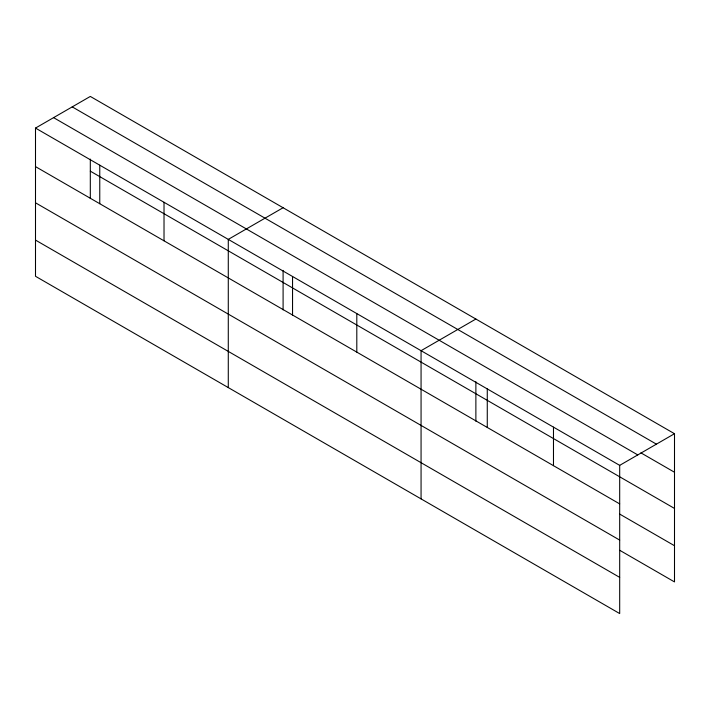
<?xml version="1.0" encoding="UTF-8"?>
<svg xmlns="http://www.w3.org/2000/svg" width="710" height="710" viewBox="0 0 710 710"><rect width="100%" height="100%" fill="white"/><g stroke="black" fill="none" stroke-linecap="round" stroke-linejoin="round"><path stroke-width="1.06" d="M90.312 198.578L90.312 159.093M283.095 270.404L283.095 309.88M475.877 381.705L475.877 421.181M619.688 540.088L619.688 465.361L35.5 128.084L35.5 276.288L619.688 613.564L619.688 540.088L35.5 202.803M619.803 550.339L674.5 581.916L674.5 433.712L90.312 96.436L35.5 128.084M283.095 207.737L228.283 239.385L228.283 387.589M475.877 319.038L421.065 350.687L421.065 498.89M619.688 465.361L674.5 433.712M72.225 106.882L656.413 444.158M640.917 452.856L674.5 472.248M53.587 117.638L637.775 454.915M90.312 171.163L674.5 508.44M35.5 166.619L619.688 503.896M619.803 514.147L674.5 545.724M35.5 240.095L619.688 577.372M553.481 427.136L553.481 465.671M487.273 388.911L487.273 427.447M356.802 313.589L356.802 352.116M292.547 276.483L292.547 315.018M164.019 202.288L164.019 240.814M99.764 165.181L99.764 203.717"/></g></svg>
